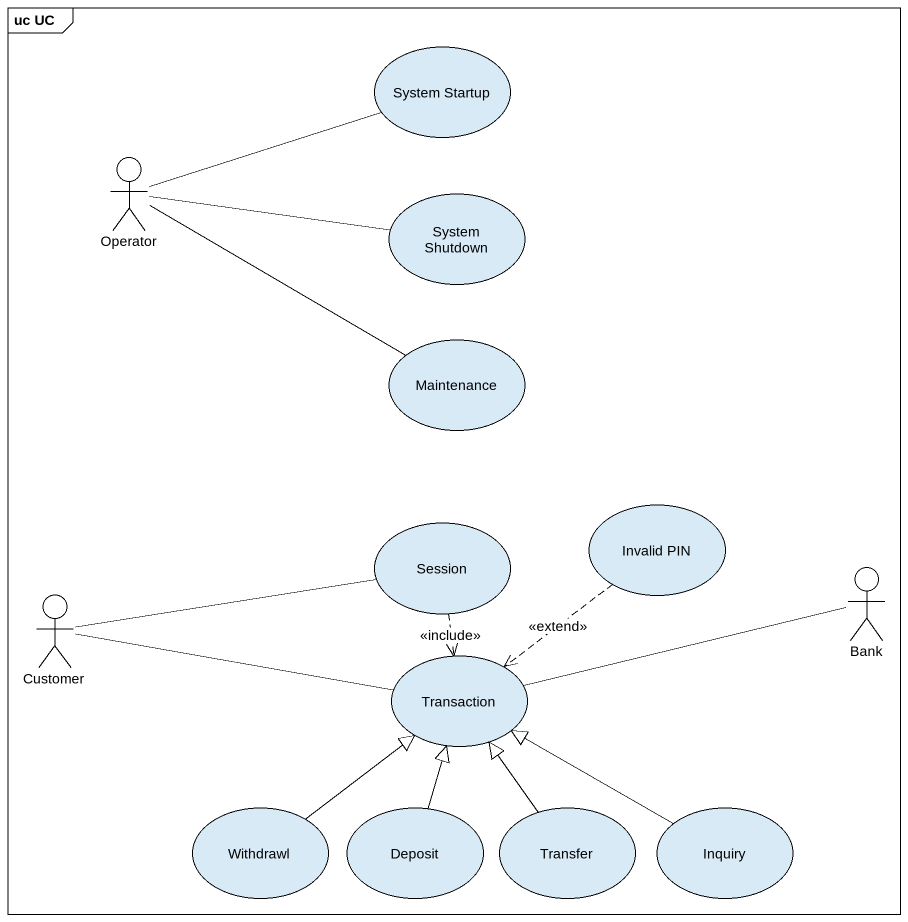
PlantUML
@startuml
mainframe uc UC
usecase "System Startup" as System_Startup
actor Operator
usecase "System Shutdown" as System_Shutdown
usecase Maintenance
usecase "Invalid PIN" as Invalid_PIN
usecase Session
actor Bank
actor Customer
usecase Transaction
usecase Withdrawl
usecase Deposit
usecase Transfer
usecase Inquiry
Operator -right- System_Startup
Operator -right- System_Shutdown
Operator -right- Maintenance
Invalid_PIN ..> Transaction : <<extend>>
Session ..> Transaction : <<include>>
Bank -left- Transaction
Customer -right- Session
Customer -right- Transaction
Withdrawl -up-|> Transaction
Deposit -up-|> Transaction
Transfer -up-|> Transaction
Inquiry -left-|> Transaction
@enduml
